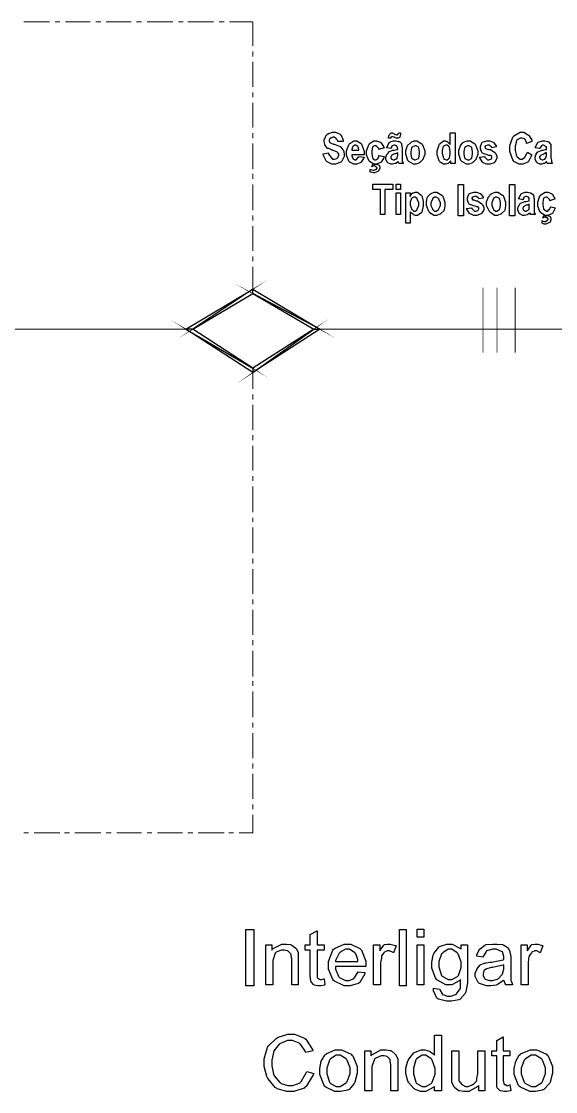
# Model space of a CAD drawing. Header units: metres. Extents: x -593 to 248, y 430 to 1024.
# Drawn here: x -54.1 to -28, y 899.5 to 951.7 of the extents above; entities that cross this region are included whole.
import ezdxf

# ---------------------------------------------------------------- set-up
doc = ezdxf.new("R2010")
doc.units = ezdxf.units.M
doc.header["$MEASUREMENT"] = 0
for name, color, linetype in [('C00-00-00-BLACK', 7, 'Continuous'), ('C00-7E-FF', 150, 'Continuous'), ('CFF-7E-00', 30, 'Continuous')]:
    doc.layers.add(name, color=color, linetype=linetype)

msp = doc.modelspace()

# ---------------------------------------------------------------- linework, layer by layer
at = {"layer": 'C00-00-00-BLACK', "const_width": 0.0423}
for points in [[(-31.528, 935.551), (-31.528, 938.729)], [(-31.528, 935.551), (-31.528, 938.729)], [(-30.847, 935.551), (-30.847, 938.729)], [(-30.847, 935.551), (-30.847, 938.729)], [(-29.958, 935.551), (-29.958, 938.729)], [(-29.958, 935.551), (-29.958, 938.729)]]:
    msp.add_lwpolyline(points, dxfattribs=at)
at = {"layer": 'C00-7E-FF', "const_width": 0.0423}
for points in [[(-53.963, 951.701), (-52.692, 951.701)], [(-52.434, 951.701), (-52.181, 951.701)], [(-51.927, 951.701), (-50.696, 951.701)], [(-50.443, 951.701), (-50.188, 951.701)], [(-49.934, 951.701), (-48.704, 951.701)], [(-48.45, 951.701), (-48.197, 951.701)], [(-47.939, 951.701), (-46.667, 951.701)], [(-46.412, 951.701), (-46.158, 951.701)], [(-45.948, 951.701), (-44.674, 951.701)], [(-44.421, 951.701), (-44.166, 951.701)], [(-43.912, 951.701), (-42.767, 951.701)], [(-42.767, 950.514), (-42.767, 951.701)], [(-42.767, 950.005), (-42.767, 950.26)], [(-42.767, 948.521), (-42.767, 949.752)], [(-42.767, 948.014), (-42.767, 948.267)], [(-42.767, 946.53), (-42.767, 947.759)], [(-42.767, 946.021), (-42.767, 946.275)], [(-42.767, 944.494), (-42.767, 945.768)], [(-42.767, 944.028), (-42.767, 944.282)], [(-42.767, 942.502), (-42.767, 943.775)], [(-42.767, 941.995), (-42.767, 942.248)], [(-42.767, 940.511), (-42.767, 941.74)], [(-42.767, 940.002), (-42.767, 940.256)], [(-42.767, 938.56), (-42.767, 939.749)], [(-100.826, 936.695), (-45.862, 936.695)], [(-39.629, 936.695), (0.281, 936.695)], [(-42.767, 933.77), (-42.767, 934.702)], [(-42.767, 933.263), (-42.767, 933.517)], [(-42.767, 931.779), (-42.767, 933.006)], [(-42.767, 931.271), (-42.767, 931.524)], [(-42.767, 929.786), (-42.767, 931.015)], [(-42.767, 929.278), (-42.767, 929.532)], [(-42.767, 927.751), (-42.767, 929.022)], [(-42.767, 927.285), (-42.767, 927.498)], [(-42.767, 925.76), (-42.767, 927.029)], [(-42.767, 925.252), (-42.767, 925.505)], [(-42.767, 923.767), (-42.767, 924.995)], [(-42.767, 923.259), (-42.767, 923.512)], [(-42.767, 921.775), (-42.767, 923.003)], [(-42.767, 921.266), (-42.767, 921.521)], [(-42.767, 919.741), (-42.767, 921.01)], [(-42.767, 919.275), (-42.767, 919.528)], [(-42.767, 917.748), (-42.767, 919.017)], [(-42.767, 917.24), (-42.767, 917.493)], [(-42.767, 915.755), (-42.767, 916.983)], [(-42.767, 915.247), (-42.767, 915.502)], [(-42.767, 913.763), (-42.767, 914.991)], [(-42.767, 913.256), (-42.767, 913.509)], [(-43.444, 912.109), (-42.767, 912.109), (-42.767, 913.001)], [(-53.963, 912.109), (-53.707, 912.109)], [(-53.454, 912.109), (-52.181, 912.109)], [(-51.968, 912.109), (-51.715, 912.109)], [(-51.461, 912.109), (-50.188, 912.109)], [(-49.934, 912.109), (-49.681, 912.109)], [(-49.423, 912.109), (-48.197, 912.109)], [(-47.939, 912.109), (-47.685, 912.109)], [(-47.432, 912.109), (-46.201, 912.109)], [(-45.948, 912.109), (-45.693, 912.109)], [(-45.439, 912.109), (-44.166, 912.109)], [(-43.955, 912.109), (-43.699, 912.109)]]:
    msp.add_lwpolyline(points, dxfattribs=at)
for points in [[(-42.767, 938.645), (-45.693, 936.695), (-46.034, 936.695), (-42.767, 938.645)], [(-39.797, 936.695), (-39.501, 936.695), (-42.767, 938.432), (-39.797, 936.695)], [(-42.767, 938.432), (-42.767, 938.645), (-45.693, 936.695), (-42.767, 938.432)], [(-39.501, 936.695), (-42.767, 938.432), (-42.767, 938.645), (-39.501, 936.695)], [(-46.034, 936.695), (-42.767, 934.787), (-42.767, 934.575), (-46.034, 936.695)], [(-42.767, 934.787), (-42.767, 934.575), (-39.797, 936.695), (-42.767, 934.787)], [(-45.693, 936.695), (-46.034, 936.695), (-42.767, 934.787), (-45.693, 936.695)], [(-42.767, 934.575), (-39.797, 936.695), (-39.501, 936.695), (-42.767, 934.575)]]:
    msp.add_lwpolyline(points, close=True, dxfattribs=at)
at = {"layer": 'C00-7E-FF'}
for points in [[(-42.767, 938.645), (-45.693, 936.695), (-46.034, 936.695), (-42.767, 938.645)], [(-42.767, 938.432), (-42.767, 938.645), (-45.693, 936.695), (-42.767, 938.432)], [(-39.501, 936.695), (-42.767, 938.432), (-42.767, 938.645), (-39.501, 936.695)], [(-39.797, 936.695), (-39.501, 936.695), (-42.767, 938.432), (-39.797, 936.695)], [(-45.693, 936.695), (-46.034, 936.695), (-42.767, 934.787), (-45.693, 936.695)], [(-46.034, 936.695), (-42.767, 934.787), (-42.767, 934.575), (-46.034, 936.695)], [(-42.767, 934.787), (-42.767, 934.575), (-39.797, 936.695), (-42.767, 934.787)], [(-42.767, 934.575), (-39.797, 936.695), (-39.501, 936.695), (-42.767, 934.575)]]:
    msp.add_lwpolyline(points, close=True, dxfattribs=at)
at = {"layer": 'CFF-7E-00'}
for points in [[(-39.33, 945.257), (-39.075, 945.299), (-39.066, 945.247), (-38.884, 945.003), (-38.822, 945.003), (-38.78, 945.003), (-38.663, 945.035), (-38.652, 945.044), (-38.631, 945.055), (-38.568, 945.175), (-38.568, 945.214), (-38.568, 945.236), (-38.6, 945.29), (-38.61, 945.299), (-38.61, 945.299), (-38.643, 945.34), (-38.652, 945.34), (-38.663, 945.351), (-38.844, 945.418), (-38.865, 945.429), (-38.896, 945.44), (-39.063, 945.513), (-39.118, 945.513), (-39.129, 945.524), (-39.235, 945.673), (-39.245, 945.682), (-39.245, 945.736), (-39.288, 945.856), (-39.288, 945.894), (-39.288, 945.948), (-39.213, 946.085), (-39.202, 946.105), (-39.202, 946.138), (-39.107, 946.233), (-39.075, 946.233), (-39.055, 946.245), (-38.881, 946.318), (-38.822, 946.318), (-38.738, 946.318), (-38.505, 946.213), (-38.483, 946.191), (-38.462, 946.17), (-38.356, 945.932), (-38.356, 945.852), (-38.61, 945.852), (-38.61, 945.883), (-38.674, 945.979), (-38.695, 945.979), (-38.695, 946.001), (-38.79, 946.064), (-38.822, 946.064), (-38.865, 946.064), (-38.959, 946.021), (-38.991, 946.021), (-39.002, 946.011), (-39.034, 945.925), (-39.034, 945.894), (-39.034, 945.874), (-39.002, 945.809), (-38.991, 945.809), (-38.982, 945.799), (-38.83, 945.725), (-38.779, 945.725), (-38.747, 945.715), (-38.505, 945.609), (-38.483, 945.598), (-38.473, 945.588), (-38.367, 945.451), (-38.356, 945.429), (-38.346, 945.418), (-38.313, 945.265), (-38.313, 945.214), (-38.313, 945.129), (-38.421, 944.898), (-38.441, 944.876), (-38.463, 944.855), (-38.732, 944.748), (-38.822, 944.748), (-38.91, 944.748), (-39.172, 944.876), (-39.321, 945.173), (-39.33, 945.257)], [(-36.023, 946.021), (-36.15, 946.021), (-36.15, 946.021), (-36.15, 946.064), (-36.107, 946.191), (-36.107, 946.191), (-36.097, 946.202), (-36.011, 946.275), (-35.98, 946.275), (-35.98, 946.275), (-35.938, 946.275), (-35.938, 946.275), (-35.928, 946.265), (-35.873, 946.233), (-35.853, 946.233), (-35.844, 946.224), (-35.757, 946.191), (-35.727, 946.191), (-35.706, 946.191), (-35.652, 946.254), (-35.641, 946.275), (-35.557, 946.275), (-35.557, 946.222), (-35.589, 946.075), (-35.599, 946.064), (-35.61, 946.054), (-35.666, 946.021), (-35.684, 946.021), (-35.706, 946.021), (-35.753, 946.021), (-35.768, 946.021), (-35.768, 946.021), (-35.844, 946.054), (-35.853, 946.064), (-35.885, 946.064), (-35.957, 946.105), (-35.98, 946.105), (-35.98, 946.105), (-36.013, 946.075), (-36.023, 946.064), (-36.023, 946.064), (-36.023, 946.021), (-36.023, 946.021)], [(-32.885, 944.791), (-33.096, 944.791), (-33.096, 944.917), (-33.107, 944.908), (-33.213, 944.802), (-33.223, 944.791), (-33.245, 944.781), (-33.356, 944.748), (-33.392, 944.748), (-33.456, 944.748), (-33.625, 944.855), (-33.646, 944.876), (-33.668, 944.908), (-33.774, 945.201), (-33.774, 945.299), (-33.774, 945.407), (-33.668, 945.704), (-33.646, 945.725), (-33.625, 945.757), (-33.452, 945.894), (-33.392, 945.894), (-33.361, 945.894), (-33.29, 945.852), (-33.265, 945.852), (-33.256, 945.842), (-33.15, 945.736), (-33.139, 945.725), (-33.139, 946.275), (-32.885, 946.275), (-32.885, 944.791)], [(-29.363, 945.34), (-29.151, 945.214), (-29.162, 945.173), (-29.299, 944.887), (-29.32, 944.876), (-29.342, 944.855), (-29.582, 944.748), (-29.662, 944.748), (-29.757, 944.748), (-30.022, 944.886), (-30.042, 944.917), (-30.075, 944.96), (-30.212, 945.375), (-30.212, 945.513), (-30.212, 945.661), (-30.075, 946.074), (-30.042, 946.105), (-30.022, 946.138), (-29.72, 946.318), (-29.619, 946.318), (-29.535, 946.318), (-29.301, 946.17), (-29.279, 946.148), (-29.269, 946.138), (-29.151, 945.923), (-29.151, 945.852), (-29.406, 945.768), (-29.406, 945.821), (-29.481, 945.969), (-29.492, 945.979), (-29.503, 945.99), (-29.623, 946.021), (-29.662, 946.021), (-29.716, 946.021), (-29.865, 945.947), (-29.874, 945.936), (-29.885, 945.915), (-29.958, 945.614), (-29.958, 945.513), (-29.958, 945.418), (-29.885, 945.152), (-29.874, 945.129), (-29.865, 945.109), (-29.713, 945.003), (-29.662, 945.003), (-29.62, 945.003), (-29.503, 945.077), (-29.492, 945.087), (-29.481, 945.098), (-29.374, 945.309), (-29.363, 945.34)], [(-37.591, 945.129), (-37.337, 945.087), (-37.349, 945.055), (-37.486, 944.844), (-37.507, 944.834), (-37.529, 944.824), (-37.703, 944.748), (-37.761, 944.748), (-37.835, 944.748), (-38.036, 944.855), (-38.057, 944.876), (-38.079, 944.898), (-38.187, 945.2), (-38.187, 945.299), (-38.187, 945.407), (-38.079, 945.704), (-38.057, 945.725), (-38.036, 945.757), (-37.83, 945.894), (-37.761, 945.894), (-37.688, 945.894), (-37.486, 945.757), (-37.464, 945.725), (-37.444, 945.704), (-37.337, 945.369), (-37.337, 945.257), (-37.337, 945.214), (-37.93, 945.214), (-37.93, 945.173), (-37.898, 945.055), (-37.887, 945.044), (-37.878, 945.035), (-37.791, 944.96), (-37.761, 944.96), (-37.719, 944.96), (-37.602, 945.098), (-37.591, 945.129)], [(-37.591, 945.429), (-37.591, 945.471), (-37.624, 945.588), (-37.634, 945.598), (-37.645, 945.609), (-37.732, 945.682), (-37.761, 945.682), (-37.792, 945.682), (-37.878, 945.609), (-37.887, 945.598), (-37.898, 945.588), (-37.93, 945.469), (-37.93, 945.429), (-37.591, 945.429)], [(-36.361, 945.556), (-36.616, 945.471), (-36.616, 945.514), (-36.745, 945.64), (-36.788, 945.64), (-36.82, 945.64), (-36.905, 945.609), (-36.914, 945.598), (-36.925, 945.588), (-36.956, 945.403), (-36.956, 945.34), (-36.956, 945.267), (-36.925, 945.066), (-36.914, 945.044), (-36.905, 945.035), (-36.818, 944.96), (-36.788, 944.96), (-36.756, 944.96), (-36.669, 945.035), (-36.657, 945.044), (-36.647, 945.044), (-36.616, 945.141), (-36.616, 945.173), (-36.361, 945.129), (-36.372, 945.066), (-36.494, 944.844), (-36.715, 944.748), (-36.788, 944.748), (-36.862, 944.748), (-37.074, 944.886), (-37.084, 944.917), (-37.106, 944.939), (-37.211, 945.21), (-37.211, 945.299), (-37.211, 945.407), (-37.106, 945.704), (-37.084, 945.725), (-37.063, 945.757), (-36.857, 945.894), (-36.788, 945.894), (-36.724, 945.894), (-36.541, 945.82), (-36.53, 945.809), (-36.509, 945.788), (-36.372, 945.578), (-36.361, 945.556)], [(-36.023, 945.513), (-36.234, 945.556), (-36.224, 945.587), (-36.118, 945.799), (-36.107, 945.809), (-36.097, 945.82), (-35.915, 945.894), (-35.853, 945.894), (-35.79, 945.894), (-35.647, 945.852), (-35.599, 945.852), (-35.589, 945.842), (-35.514, 945.755), (-35.514, 945.725), (-35.505, 945.715), (-35.472, 945.533), (-35.472, 945.471), (-35.472, 945.129), (-35.472, 945.077), (-35.472, 944.957), (-35.472, 944.917), (-35.472, 944.886), (-35.43, 944.816), (-35.43, 944.791), (-35.641, 944.791), (-35.684, 944.876), (-35.695, 944.866), (-35.782, 944.791), (-35.811, 944.791), (-35.822, 944.781), (-35.941, 944.748), (-35.98, 944.748), (-36.034, 944.748), (-36.172, 944.824), (-36.192, 944.834), (-36.204, 944.844), (-36.277, 944.995), (-36.277, 945.044), (-36.277, 945.087), (-36.234, 945.182), (-36.234, 945.214), (-36.224, 945.225), (-36.15, 945.312), (-36.15, 945.34), (-36.14, 945.351), (-35.959, 945.418), (-35.938, 945.429), (-35.874, 945.429), (-35.732, 945.471), (-35.684, 945.471), (-35.684, 945.503), (-35.727, 945.598), (-35.727, 945.598), (-35.727, 945.598), (-35.758, 945.64), (-35.768, 945.64), (-35.768, 945.64), (-35.833, 945.682), (-35.853, 945.682), (-35.885, 945.682), (-35.957, 945.64), (-35.98, 945.64), (-35.98, 945.608), (-36.023, 945.538), (-36.023, 945.513)], [(-35.302, 945.34), (-35.302, 945.416), (-35.229, 945.619), (-35.218, 945.64), (-35.208, 945.661), (-35.071, 945.799), (-35.049, 945.809), (-35.039, 945.82), (-34.887, 945.894), (-34.837, 945.894), (-34.752, 945.894), (-34.518, 945.747), (-34.496, 945.725), (-34.475, 945.693), (-34.369, 945.398), (-34.369, 945.299), (-34.369, 945.226), (-34.444, 945.025), (-34.453, 945.003), (-34.464, 944.982), (-34.605, 944.844), (-34.626, 944.834), (-34.637, 944.813), (-34.787, 944.748), (-34.837, 944.748), (-34.922, 944.748), (-35.155, 944.886), (-35.176, 944.917), (-35.197, 944.939), (-35.302, 945.241), (-35.302, 945.34)], [(-35.049, 945.299), (-35.049, 945.236), (-35.017, 945.066), (-35.006, 945.044), (-34.996, 945.035), (-34.876, 944.96), (-34.837, 944.96), (-34.837, 944.96), (-34.679, 945.035), (-34.668, 945.044), (-34.659, 945.066), (-34.626, 945.241), (-34.626, 945.299), (-34.626, 945.364), (-34.659, 945.546), (-34.668, 945.556), (-34.679, 945.578), (-34.798, 945.64), (-34.837, 945.64), (-34.837, 945.64), (-34.996, 945.578), (-35.006, 945.556), (-35.017, 945.546), (-35.049, 945.361), (-35.049, 945.299)], [(-33.519, 945.34), (-33.519, 945.288), (-33.489, 945.141), (-33.478, 945.129), (-33.478, 945.098), (-33.435, 945.028), (-33.435, 945.003), (-33.403, 945.003), (-33.333, 944.96), (-33.308, 944.96), (-33.277, 944.96), (-33.192, 945.035), (-33.181, 945.044), (-33.172, 945.066), (-33.139, 945.241), (-33.139, 945.299), (-33.139, 945.375), (-33.172, 945.578), (-33.181, 945.598), (-33.192, 945.609), (-33.279, 945.682), (-33.308, 945.682), (-33.351, 945.682), (-33.468, 945.609), (-33.478, 945.598), (-33.489, 945.578), (-33.519, 945.4), (-33.519, 945.34)], [(-32.716, 945.34), (-32.716, 945.416), (-32.641, 945.619), (-32.63, 945.64), (-32.62, 945.661), (-32.515, 945.799), (-32.503, 945.809), (-32.483, 945.82), (-32.306, 945.894), (-32.247, 945.894), (-32.163, 945.894), (-31.93, 945.747), (-31.908, 945.725), (-31.887, 945.693), (-31.781, 945.398), (-31.781, 945.299), (-31.781, 945.226), (-31.856, 945.025), (-31.865, 945.003), (-31.876, 944.982), (-32.014, 944.844), (-32.035, 944.834), (-32.046, 944.813), (-32.197, 944.748), (-32.247, 944.748), (-32.333, 944.748), (-32.567, 944.886), (-32.588, 944.917), (-32.609, 944.939), (-32.716, 945.241), (-32.716, 945.34)], [(-32.461, 945.299), (-32.461, 945.236), (-32.43, 945.066), (-32.419, 945.044), (-32.41, 945.035), (-32.288, 944.96), (-32.247, 944.96), (-32.206, 944.96), (-32.089, 945.035), (-32.078, 945.044), (-32.068, 945.066), (-32.035, 945.241), (-32.035, 945.299), (-32.035, 945.364), (-32.068, 945.546), (-32.078, 945.556), (-32.089, 945.578), (-32.208, 945.64), (-32.247, 945.64), (-32.291, 945.64), (-32.41, 945.578), (-32.419, 945.556), (-32.43, 945.546), (-32.461, 945.361), (-32.461, 945.299)], [(-31.696, 945.087), (-31.442, 945.129), (-31.442, 945.088), (-31.316, 944.96), (-31.273, 944.96), (-31.241, 944.96), (-31.146, 944.993), (-31.146, 945.003), (-31.136, 945.003), (-31.103, 945.066), (-31.103, 945.087), (-31.103, 945.087), (-31.103, 945.129), (-31.103, 945.129), (-31.103, 945.129), (-31.168, 945.173), (-31.189, 945.173), (-31.242, 945.183), (-31.548, 945.29), (-31.569, 945.299), (-31.58, 945.321), (-31.655, 945.497), (-31.655, 945.556), (-31.655, 945.619), (-31.58, 945.788), (-31.569, 945.809), (-31.548, 945.82), (-31.342, 945.894), (-31.273, 945.894), (-31.209, 945.894), (-31.03, 945.82), (-31.019, 945.809), (-30.999, 945.799), (-30.89, 945.649), (-30.89, 945.598), (-31.103, 945.556), (-31.114, 945.578), (-31.234, 945.682), (-31.273, 945.682), (-31.305, 945.682), (-31.39, 945.651), (-31.399, 945.64), (-31.411, 945.64), (-31.442, 945.598), (-31.442, 945.598), (-31.442, 945.578), (-31.411, 945.524), (-31.399, 945.513), (-31.399, 945.513), (-31.242, 945.471), (-31.189, 945.471), (-31.157, 945.462), (-30.945, 945.321), (-30.934, 945.299), (-30.923, 945.29), (-30.847, 945.138), (-30.847, 945.087), (-30.847, 945.024), (-30.956, 944.855), (-30.976, 944.834), (-30.987, 944.824), (-31.203, 944.748), (-31.273, 944.748), (-31.338, 944.748), (-31.518, 944.824), (-31.528, 944.834), (-31.55, 944.844), (-31.686, 945.055), (-31.696, 945.087)], [(-28.77, 945.513), (-28.983, 945.556), (-28.973, 945.587), (-28.865, 945.799), (-28.855, 945.809), (-28.834, 945.82), (-28.627, 945.894), (-28.558, 945.894), (-28.506, 945.894), (-28.387, 945.852), (-28.347, 945.852), (-28.338, 945.842), (-28.232, 945.736), (-28.221, 945.725), (-28.221, 945.661), (-28.221, 945.52), (-28.221, 945.471), (-28.221, 945.129), (-28.221, 945.077), (-28.189, 944.928), (-28.178, 944.917), (-28.178, 944.886), (-28.146, 944.802), (-28.135, 944.791), (-28.389, 944.791), (-28.431, 944.876), (-28.442, 944.866), (-28.529, 944.791), (-28.558, 944.791), (-28.569, 944.781), (-28.656, 944.748), (-28.685, 944.748), (-28.738, 944.748), (-28.887, 944.824), (-28.897, 944.834), (-28.919, 944.844), (-28.983, 944.995), (-28.983, 945.044), (-28.983, 945.087), (-28.951, 945.204), (-28.94, 945.214), (-28.94, 945.246), (-28.865, 945.331), (-28.855, 945.34), (-28.845, 945.351), (-28.675, 945.418), (-28.644, 945.429), (-28.591, 945.429), (-28.471, 945.471), (-28.431, 945.471), (-28.431, 945.503), (-28.431, 945.598), (-28.431, 945.598), (-28.453, 945.598), (-28.502, 945.64), (-28.517, 945.64), (-28.517, 945.64), (-28.58, 945.682), (-28.601, 945.682), (-28.623, 945.682), (-28.685, 945.64), (-28.685, 945.64), (-28.696, 945.63), (-28.761, 945.535), (-28.77, 945.513)], [(-35.684, 945.299), (-35.684, 945.299), (-35.812, 945.257), (-35.853, 945.257), (-35.876, 945.247), (-35.98, 945.192), (-35.98, 945.173), (-35.991, 945.173), (-36.023, 945.109), (-36.023, 945.087), (-36.023, 945.066), (-35.991, 945.003), (-35.98, 945.003), (-35.98, 944.993), (-35.917, 944.96), (-35.895, 944.96), (-35.874, 944.96), (-35.811, 944.993), (-35.811, 945.003), (-35.79, 945.003), (-35.727, 945.044), (-35.727, 945.044), (-35.727, 945.044), (-35.684, 945.214), (-35.684, 945.214), (-35.684, 945.299)], [(-28.431, 945.299), (-28.463, 945.299), (-28.535, 945.257), (-28.558, 945.257), (-28.58, 945.247), (-28.718, 945.183), (-28.728, 945.173), (-28.728, 945.173), (-28.77, 945.109), (-28.77, 945.087), (-28.77, 945.066), (-28.728, 945.003), (-28.728, 945.003), (-28.718, 944.993), (-28.644, 944.96), (-28.644, 944.96), (-28.612, 944.96), (-28.528, 944.993), (-28.517, 945.003), (-28.507, 945.003), (-28.474, 945.044), (-28.474, 945.044), (-28.464, 945.055), (-28.431, 945.175), (-28.431, 945.214), (-28.431, 945.299)], [(-37.041, 944.368), (-37.041, 944.494), (-37.021, 944.485), (-36.909, 944.452), (-36.872, 944.452), (-36.84, 944.452), (-36.77, 944.494), (-36.745, 944.494), (-36.745, 944.494), (-36.702, 944.559), (-36.702, 944.58), (-36.702, 944.58), (-36.745, 944.621), (-36.745, 944.621), (-36.767, 944.621), (-36.814, 944.664), (-36.829, 944.664), (-36.861, 944.664), (-36.946, 944.632), (-36.956, 944.621), (-36.914, 944.748), (-36.883, 944.748), (-36.812, 944.748), (-36.788, 944.748), (-36.745, 944.748), (-36.627, 944.718), (-36.616, 944.707), (-36.606, 944.697), (-36.573, 944.61), (-36.573, 944.58), (-36.573, 944.539), (-36.636, 944.421), (-36.657, 944.41), (-36.669, 944.401), (-36.822, 944.325), (-36.872, 944.325), (-36.872, 944.325), (-37, 944.368), (-37.041, 944.368)], [(-36.53, 942.291), (-36.53, 943.522), (-36.914, 943.522), (-36.914, 943.775), (-35.938, 943.775), (-35.938, 943.522), (-36.319, 943.522), (-36.319, 942.291), (-36.53, 942.291)], [(-35.768, 943.522), (-35.768, 943.775), (-35.557, 943.775), (-35.557, 943.522), (-35.768, 943.522)], [(-32.734, 943.753), (-32.48, 943.753), (-32.48, 942.23), (-32.734, 942.23), (-32.734, 943.753)], [(-30.237, 943.753), (-29.982, 943.753), (-29.982, 942.23), (-30.237, 942.23), (-30.237, 943.753)], [(-35.768, 942.291), (-35.768, 943.349), (-35.557, 943.349), (-35.557, 942.291), (-35.768, 942.291)], [(-35.302, 943.349), (-35.088, 943.349), (-35.088, 943.18), (-35.079, 943.202), (-34.973, 943.34), (-34.962, 943.349), (-34.921, 943.349), (-34.825, 943.393), (-34.792, 943.393), (-34.729, 943.393), (-34.561, 943.254), (-34.539, 943.222), (-34.518, 943.202), (-34.453, 942.932), (-34.453, 942.841), (-34.453, 942.725), (-34.518, 942.407), (-34.539, 942.375), (-34.561, 942.354), (-34.735, 942.248), (-34.792, 942.248), (-34.824, 942.248), (-34.919, 942.281), (-34.919, 942.291), (-34.919, 942.291), (-35.068, 942.397), (-35.088, 942.418), (-35.088, 941.868), (-35.302, 941.868), (-35.302, 943.349)], [(-35.088, 942.841), (-35.088, 942.768), (-35.014, 942.567), (-35.003, 942.544), (-34.994, 942.535), (-34.907, 942.46), (-34.876, 942.46), (-34.845, 942.46), (-34.75, 942.524), (-34.75, 942.544), (-34.74, 942.556), (-34.665, 942.737), (-34.665, 942.798), (-34.665, 942.863), (-34.74, 943.043), (-34.75, 943.053), (-34.75, 943.075), (-34.845, 943.137), (-34.876, 943.137), (-34.908, 943.137), (-34.994, 943.105), (-35.003, 943.094), (-35.014, 943.074), (-35.088, 942.9), (-35.088, 942.841)], [(-34.284, 942.841), (-34.284, 942.915), (-34.252, 943.116), (-34.241, 943.137), (-34.232, 943.159), (-34.095, 943.297), (-34.073, 943.307), (-34.052, 943.318), (-33.909, 943.393), (-33.861, 943.393), (-33.775, 943.393), (-33.541, 943.245), (-33.519, 943.222), (-33.498, 943.191), (-33.392, 942.897), (-33.392, 942.798), (-33.392, 942.725), (-33.425, 942.524), (-33.435, 942.502), (-33.446, 942.481), (-33.595, 942.343), (-33.604, 942.332), (-33.627, 942.312), (-33.803, 942.248), (-33.861, 942.248), (-33.935, 942.248), (-34.136, 942.386), (-34.157, 942.418), (-34.179, 942.44), (-34.284, 942.742), (-34.284, 942.841)], [(-34.073, 942.798), (-34.073, 942.734), (-33.999, 942.567), (-33.987, 942.544), (-33.978, 942.535), (-33.891, 942.46), (-33.861, 942.46), (-33.818, 942.46), (-33.7, 942.535), (-33.689, 942.544), (-33.679, 942.567), (-33.604, 942.74), (-33.604, 942.798), (-33.604, 942.863), (-33.679, 943.043), (-33.689, 943.053), (-33.7, 943.075), (-33.821, 943.137), (-33.861, 943.137), (-33.893, 943.137), (-33.978, 943.075), (-33.987, 943.053), (-33.999, 943.043), (-34.073, 942.86), (-34.073, 942.798)], [(-32.331, 942.587), (-32.078, 942.629), (-32.078, 942.587), (-31.951, 942.46), (-31.908, 942.46), (-31.876, 942.46), (-31.781, 942.492), (-31.781, 942.502), (-31.772, 942.502), (-31.738, 942.567), (-31.738, 942.587), (-31.738, 942.587), (-31.738, 942.629), (-31.738, 942.629), (-31.738, 942.629), (-31.803, 942.671), (-31.824, 942.671), (-31.867, 942.682), (-32.184, 942.788), (-32.204, 942.798), (-32.215, 942.82), (-32.29, 942.995), (-32.29, 943.053), (-32.29, 943.116), (-32.215, 943.286), (-32.204, 943.307), (-32.184, 943.318), (-31.977, 943.393), (-31.908, 943.393), (-31.845, 943.393), (-31.665, 943.318), (-31.655, 943.307), (-31.634, 943.297), (-31.528, 943.145), (-31.528, 943.094), (-31.738, 943.053), (-31.738, 943.085), (-31.867, 943.18), (-31.908, 943.18), (-31.94, 943.18), (-32.025, 943.148), (-32.035, 943.137), (-32.046, 943.137), (-32.078, 943.094), (-32.078, 943.094), (-32.078, 943.074), (-32.046, 943.021), (-32.035, 943.01), (-31.983, 943.01), (-31.864, 942.968), (-31.824, 942.968), (-31.792, 942.958), (-31.58, 942.82), (-31.569, 942.798), (-31.56, 942.788), (-31.485, 942.638), (-31.485, 942.587), (-31.485, 942.524), (-31.591, 942.354), (-31.612, 942.332), (-31.623, 942.322), (-31.838, 942.248), (-31.908, 942.248), (-31.972, 942.248), (-32.152, 942.322), (-32.162, 942.332), (-32.184, 942.343), (-32.322, 942.556), (-32.331, 942.587)], [(-31.358, 942.841), (-31.358, 942.915), (-31.284, 943.116), (-31.273, 943.137), (-31.263, 943.159), (-31.125, 943.297), (-31.103, 943.307), (-31.094, 943.318), (-30.941, 943.393), (-30.89, 943.393), (-30.806, 943.393), (-30.573, 943.245), (-30.551, 943.222), (-30.53, 943.191), (-30.424, 942.897), (-30.424, 942.798), (-30.424, 942.725), (-30.457, 942.524), (-30.467, 942.502), (-30.478, 942.481), (-30.627, 942.343), (-30.636, 942.332), (-30.658, 942.312), (-30.832, 942.248), (-30.89, 942.248), (-30.966, 942.248), (-31.168, 942.386), (-31.189, 942.418), (-31.211, 942.44), (-31.358, 942.742), (-31.358, 942.841)], [(-31.103, 942.798), (-31.103, 942.734), (-31.03, 942.567), (-31.019, 942.544), (-31.01, 942.535), (-30.92, 942.46), (-30.89, 942.46), (-30.848, 942.46), (-30.731, 942.535), (-30.72, 942.544), (-30.71, 942.567), (-30.678, 942.74), (-30.678, 942.798), (-30.678, 942.863), (-30.71, 943.043), (-30.72, 943.053), (-30.731, 943.075), (-30.851, 943.137), (-30.89, 943.137), (-30.923, 943.137), (-31.01, 943.075), (-31.019, 943.053), (-31.03, 943.043), (-31.103, 942.86), (-31.103, 942.798)], [(-29.578, 943.01), (-29.789, 943.053), (-29.779, 943.085), (-29.673, 943.297), (-29.662, 943.307), (-29.652, 943.318), (-29.468, 943.393), (-29.406, 943.393), (-29.353, 943.393), (-29.233, 943.349), (-29.194, 943.349), (-29.173, 943.34), (-29.067, 943.253), (-29.067, 943.222), (-29.057, 943.213), (-29.024, 943.029), (-29.024, 942.968), (-29.024, 942.629), (-29.024, 942.576), (-29.024, 942.458), (-29.024, 942.418), (-29.024, 942.386), (-28.983, 942.316), (-28.983, 942.291), (-29.194, 942.291), (-29.236, 942.375), (-29.247, 942.365), (-29.334, 942.291), (-29.363, 942.291), (-29.374, 942.281), (-29.495, 942.248), (-29.535, 942.248), (-29.589, 942.248), (-29.725, 942.322), (-29.746, 942.332), (-29.757, 942.343), (-29.831, 942.527), (-29.831, 942.587), (-29.831, 942.619), (-29.789, 942.69), (-29.789, 942.714), (-29.779, 942.725), (-29.716, 942.831), (-29.705, 942.841), (-29.695, 942.852), (-29.515, 942.917), (-29.492, 942.926), (-29.44, 942.926), (-29.279, 942.968), (-29.279, 942.968), (-29.279, 942.999), (-29.279, 943.094), (-29.279, 943.094), (-29.279, 943.094), (-29.311, 943.137), (-29.32, 943.137), (-29.32, 943.137), (-29.385, 943.18), (-29.406, 943.18), (-29.439, 943.18), (-29.512, 943.137), (-29.535, 943.137), (-29.535, 943.105), (-29.578, 943.035), (-29.578, 943.01)], [(-28.005, 943.053), (-28.262, 942.968), (-28.262, 943.01), (-28.39, 943.137), (-28.431, 943.137), (-28.463, 943.137), (-28.548, 943.105), (-28.558, 943.094), (-28.569, 943.085), (-28.601, 942.903), (-28.601, 942.841), (-28.601, 942.768), (-28.569, 942.567), (-28.558, 942.544), (-28.548, 942.535), (-28.429, 942.46), (-28.389, 942.46), (-28.368, 942.46), (-28.315, 942.535), (-28.305, 942.544), (-28.284, 942.544), (-28.232, 942.661), (-28.221, 942.671), (-28.005, 942.629), (-28.018, 942.565), (-28.141, 942.343), (-28.36, 942.248), (-28.431, 942.248), (-28.506, 942.248), (-28.718, 942.386), (-28.728, 942.418), (-28.75, 942.44), (-28.855, 942.708), (-28.855, 942.798), (-28.855, 942.904), (-28.75, 943.202), (-28.728, 943.222), (-28.707, 943.254), (-28.5, 943.393), (-28.431, 943.393), (-28.368, 943.393), (-28.189, 943.318), (-28.178, 943.307), (-28.157, 943.297), (-28.018, 943.075), (-28.005, 943.053)], [(-29.279, 942.798), (-29.279, 942.798), (-29.374, 942.757), (-29.406, 942.757), (-29.428, 942.747), (-29.535, 942.69), (-29.535, 942.671), (-29.546, 942.671), (-29.578, 942.609), (-29.578, 942.587), (-29.578, 942.567), (-29.546, 942.502), (-29.535, 942.502), (-29.535, 942.492), (-29.469, 942.46), (-29.447, 942.46), (-29.426, 942.46), (-29.363, 942.492), (-29.363, 942.502), (-29.342, 942.502), (-29.279, 942.544), (-29.279, 942.544), (-29.279, 942.544), (-29.279, 942.673), (-29.279, 942.714), (-29.279, 942.798)], [(-28.644, 941.868), (-28.644, 941.995), (-28.634, 941.985), (-28.547, 941.952), (-28.517, 941.952), (-28.485, 941.952), (-28.414, 941.995), (-28.389, 941.995), (-28.389, 941.995), (-28.347, 942.058), (-28.347, 942.079), (-28.347, 942.079), (-28.389, 942.121), (-28.389, 942.121), (-28.389, 942.121), (-28.453, 942.164), (-28.474, 942.164), (-28.506, 942.164), (-28.591, 942.132), (-28.601, 942.121), (-28.558, 942.248), (-28.526, 942.248), (-28.456, 942.248), (-28.431, 942.248), (-28.39, 942.248), (-28.273, 942.217), (-28.262, 942.205), (-28.252, 942.196), (-28.221, 942.109), (-28.221, 942.079), (-28.221, 942.037), (-28.252, 941.92), (-28.262, 941.909), (-28.284, 941.899), (-28.459, 941.825), (-28.517, 941.825), (-28.548, 941.825), (-28.644, 941.868), (-28.644, 941.868)], [(-43.105, 907.389), (-42.724, 907.389), (-42.724, 904.637), (-43.105, 904.637), (-43.105, 907.389)], [(-39.288, 904.99), (-39.245, 904.691), (-39.267, 904.681), (-39.442, 904.648), (-39.5, 904.648), (-39.574, 904.648), (-39.775, 904.681), (-39.796, 904.691), (-39.807, 904.702), (-39.913, 904.841), (-39.923, 904.862), (-39.934, 904.873), (-39.964, 905.151), (-39.964, 905.244), (-39.964, 906.386), (-40.219, 906.386), (-40.219, 906.641), (-39.964, 906.641), (-39.964, 907.151), (-39.627, 907.321), (-39.627, 906.641), (-39.288, 906.641), (-39.288, 906.386), (-39.627, 906.386), (-39.627, 905.244), (-39.627, 905.192), (-39.627, 905.072), (-39.627, 905.031), (-39.606, 905.031), (-39.557, 904.99), (-39.541, 904.99), (-39.541, 904.99), (-39.479, 904.947), (-39.457, 904.947), (-39.416, 904.947), (-39.309, 904.981), (-39.288, 904.99)], [(-35.612, 907.389), (-35.273, 907.389), (-35.273, 904.637), (-35.612, 904.637), (-35.612, 907.389)], [(-34.75, 907.024), (-34.75, 907.406), (-34.411, 907.406), (-34.411, 907.024), (-34.75, 907.024)], [(-42.129, 904.691), (-42.129, 906.641), (-41.833, 906.641), (-41.833, 906.386), (-41.801, 906.44), (-41.349, 906.682), (-41.198, 906.682), (-41.123, 906.682), (-40.921, 906.652), (-40.898, 906.641), (-40.867, 906.632), (-40.667, 906.483), (-40.645, 906.471), (-40.635, 906.451), (-40.559, 906.276), (-40.559, 906.217), (-40.559, 906.217), (-40.559, 905.964), (-40.559, 905.879), (-40.559, 904.691), (-40.856, 904.691), (-40.856, 905.879), (-40.856, 905.954), (-40.898, 906.12), (-40.898, 906.175), (-40.909, 906.197), (-41.05, 906.335), (-41.071, 906.345), (-41.082, 906.356), (-41.233, 906.386), (-41.283, 906.386), (-41.378, 906.386), (-41.631, 906.281), (-41.663, 906.259), (-41.685, 906.239), (-41.79, 905.875), (-41.79, 905.752), (-41.79, 904.691), (-42.129, 904.691)], [(-37.634, 905.328), (-37.295, 905.286), (-37.306, 905.234), (-37.55, 904.808), (-37.591, 904.775), (-37.623, 904.754), (-38.014, 904.648), (-38.144, 904.648), (-38.313, 904.648), (-38.78, 904.862), (-38.822, 904.905), (-38.865, 904.947), (-39.075, 905.456), (-39.075, 905.624), (-39.075, 905.825), (-38.865, 906.377), (-38.822, 906.429), (-38.78, 906.471), (-38.304, 906.682), (-38.144, 906.682), (-37.985, 906.682), (-37.55, 906.471), (-37.507, 906.429), (-37.466, 906.387), (-37.252, 905.847), (-37.252, 905.667), (-37.252, 905.646), (-37.252, 905.599), (-37.252, 905.583), (-38.738, 905.583), (-38.738, 905.456), (-38.59, 905.106), (-38.568, 905.074), (-38.537, 905.043), (-38.243, 904.905), (-38.144, 904.905), (-38.069, 904.905), (-37.868, 904.981), (-37.846, 904.99), (-37.814, 905.012), (-37.645, 905.286), (-37.634, 905.328)], [(-36.872, 904.691), (-36.872, 906.641), (-36.573, 906.641), (-36.573, 906.345), (-36.552, 906.377), (-36.372, 906.632), (-36.361, 906.641), (-36.34, 906.652), (-36.198, 906.682), (-36.15, 906.682), (-36.055, 906.682), (-35.8, 906.609), (-35.768, 906.598), (-35.895, 906.259), (-35.917, 906.27), (-36.092, 906.345), (-36.15, 906.345), (-36.204, 906.345), (-36.34, 906.281), (-36.361, 906.259), (-36.372, 906.25), (-36.479, 906.112), (-36.489, 906.09), (-36.489, 905.995), (-36.53, 905.781), (-36.53, 905.709), (-36.53, 904.691), (-36.872, 904.691)], [(-34.75, 904.691), (-34.75, 906.641), (-34.411, 906.641), (-34.411, 904.691), (-34.75, 904.691)], [(-33.945, 904.522), (-33.646, 904.479), (-33.636, 904.447), (-33.53, 904.247), (-33.519, 904.225), (-33.498, 904.216), (-33.261, 904.14), (-33.181, 904.14), (-33.097, 904.14), (-32.865, 904.216), (-32.842, 904.225), (-32.822, 904.247), (-32.641, 904.49), (-32.63, 904.522), (-32.63, 904.629), (-32.63, 904.869), (-32.63, 904.947), (-32.662, 904.905), (-33.052, 904.691), (-33.181, 904.691), (-33.341, 904.691), (-33.775, 904.936), (-33.818, 904.99), (-33.85, 905.033), (-34.03, 905.508), (-34.03, 905.667), (-34.03, 905.795), (-33.956, 906.144), (-33.945, 906.175), (-33.924, 906.218), (-33.679, 906.535), (-33.646, 906.556), (-33.604, 906.578), (-33.288, 906.682), (-33.181, 906.682), (-33.034, 906.682), (-32.63, 906.471), (-32.588, 906.429), (-32.588, 906.641), (-32.29, 906.641), (-32.29, 904.947), (-32.29, 904.789), (-32.366, 904.341), (-32.377, 904.31), (-32.399, 904.268), (-32.641, 903.992), (-32.673, 903.971), (-32.705, 903.961), (-33.063, 903.886), (-33.181, 903.886), (-33.319, 903.886), (-33.7, 903.992), (-33.731, 904.013), (-33.775, 904.045), (-33.945, 904.403), (-33.945, 904.522)], [(-30.508, 904.905), (-30.541, 904.884), (-30.815, 904.702), (-30.847, 904.691), (-30.88, 904.681), (-31.145, 904.648), (-31.232, 904.648), (-31.358, 904.648), (-31.707, 904.754), (-31.738, 904.775), (-31.761, 904.808), (-31.908, 905.103), (-31.908, 905.201), (-31.908, 905.265), (-31.835, 905.434), (-31.824, 905.455), (-31.814, 905.477), (-31.677, 905.657), (-31.655, 905.667), (-31.634, 905.678), (-31.459, 905.752), (-31.399, 905.752), (-31.39, 905.763), (-31.175, 905.794), (-31.103, 905.794), (-31.04, 905.805), (-30.541, 905.911), (-30.508, 905.92), (-30.508, 905.942), (-30.508, 906.006), (-30.508, 906.006), (-30.508, 906.08), (-30.584, 906.293), (-30.593, 906.302), (-30.625, 906.324), (-30.89, 906.429), (-30.976, 906.429), (-31.073, 906.429), (-31.338, 906.356), (-31.358, 906.345), (-31.369, 906.324), (-31.518, 906.08), (-31.528, 906.048), (-31.824, 906.09), (-31.824, 906.175), (-31.707, 906.408), (-31.696, 906.429), (-31.675, 906.451), (-31.433, 906.62), (-31.399, 906.641), (-31.368, 906.652), (-31.043, 906.682), (-30.934, 906.682), (-30.839, 906.682), (-30.573, 906.652), (-30.551, 906.641), (-30.519, 906.632), (-30.308, 906.494), (-30.297, 906.471), (-30.288, 906.462), (-30.212, 906.31), (-30.212, 906.259), (-30.202, 906.25), (-30.17, 906.035), (-30.17, 905.963), (-30.17, 905.497), (-30.17, 905.35), (-30.17, 905.016), (-30.17, 904.905), (-30.161, 904.884), (-30.096, 904.702), (-30.085, 904.691), (-30.424, 904.691), (-30.435, 904.702), (-30.498, 904.884), (-30.508, 904.905)], [(-29.662, 904.691), (-29.662, 906.641), (-29.366, 906.641), (-29.366, 906.345), (-29.345, 906.377), (-29.176, 906.632), (-29.153, 906.641), (-29.144, 906.652), (-28.994, 906.682), (-28.943, 906.682), (-28.858, 906.682), (-28.635, 906.609), (-28.604, 906.598), (-28.73, 906.259), (-28.753, 906.27), (-28.896, 906.345), (-28.943, 906.345), (-28.996, 906.345), (-29.144, 906.281), (-29.153, 906.259), (-29.164, 906.25), (-29.27, 906.112), (-29.28, 906.09), (-29.291, 906.058), (-29.323, 905.795), (-29.323, 905.707), (-29.323, 904.691), (-29.662, 904.691)], [(-38.738, 905.836), (-37.634, 905.836), (-37.634, 905.931), (-37.74, 906.196), (-37.761, 906.217), (-37.783, 906.25), (-38.054, 906.429), (-38.144, 906.429), (-38.24, 906.429), (-38.505, 906.281), (-38.526, 906.259), (-38.557, 906.239), (-38.728, 905.879), (-38.738, 905.836)], [(-33.689, 905.709), (-33.689, 905.562), (-33.551, 905.148), (-33.519, 905.117), (-33.498, 905.096), (-33.23, 904.947), (-33.139, 904.947), (-33.044, 904.947), (-32.779, 905.096), (-32.757, 905.117), (-32.725, 905.148), (-32.588, 905.537), (-32.588, 905.667), (-32.588, 905.805), (-32.736, 906.185), (-32.757, 906.217), (-32.79, 906.25), (-33.052, 906.429), (-33.139, 906.429), (-33.234, 906.429), (-33.498, 906.25), (-33.519, 906.217), (-33.551, 906.196), (-33.689, 905.832), (-33.689, 905.709)], [(-30.508, 905.667), (-30.541, 905.657), (-30.999, 905.551), (-31.062, 905.54), (-31.136, 905.54), (-31.349, 905.466), (-31.358, 905.455), (-31.39, 905.455), (-31.475, 905.382), (-31.485, 905.37), (-31.496, 905.361), (-31.528, 905.241), (-31.528, 905.201), (-31.528, 905.148), (-31.453, 905.001), (-31.442, 904.99), (-31.422, 904.97), (-31.215, 904.905), (-31.146, 904.905), (-31.06, 904.905), (-30.826, 904.97), (-30.804, 904.99), (-30.773, 905.001), (-30.605, 905.18), (-30.593, 905.201), (-30.584, 905.223), (-30.508, 905.461), (-30.508, 905.54), (-30.508, 905.667)], [(-40.136, 900.452), (-39.797, 900.367), (-39.82, 900.294), (-40.17, 899.733), (-40.222, 899.69), (-40.264, 899.649), (-40.773, 899.478), (-40.941, 899.478), (-41.112, 899.478), (-41.579, 899.616), (-41.62, 899.648), (-41.674, 899.679), (-42.024, 900.104), (-42.045, 900.156), (-42.077, 900.21), (-42.213, 900.711), (-42.213, 900.878), (-42.213, 901.07), (-42.067, 901.588), (-42.045, 901.64), (-42.013, 901.694), (-41.633, 902.074), (-41.579, 902.106), (-41.527, 902.138), (-41.056, 902.275), (-40.898, 902.275), (-40.73, 902.275), (-40.276, 902.095), (-40.222, 902.063), (-40.18, 902.032), (-39.862, 901.534), (-39.84, 901.471), (-40.179, 901.386), (-40.201, 901.44), (-40.444, 901.789), (-40.475, 901.81), (-40.507, 901.841), (-40.834, 901.979), (-40.941, 901.979), (-41.069, 901.979), (-41.419, 901.832), (-41.451, 901.81), (-41.484, 901.789), (-41.739, 901.471), (-41.749, 901.428), (-41.76, 901.386), (-41.833, 901.006), (-41.833, 900.878), (-41.833, 900.729), (-41.76, 900.326), (-41.749, 900.283), (-41.728, 900.241), (-41.453, 899.923), (-41.41, 899.901), (-41.378, 899.88), (-41.051, 899.774), (-40.941, 899.774), (-40.814, 899.774), (-40.464, 899.912), (-40.433, 899.944), (-40.401, 899.975), (-40.159, 900.4), (-40.136, 900.452)], [(-33.903, 899.521), (-33.903, 899.733), (-33.926, 899.692), (-34.323, 899.478), (-34.453, 899.478), (-34.559, 899.478), (-34.845, 899.584), (-34.876, 899.605), (-34.908, 899.627), (-35.152, 899.912), (-35.173, 899.944), (-35.195, 899.987), (-35.302, 900.367), (-35.302, 900.494), (-35.302, 900.622), (-35.195, 900.973), (-35.173, 901.005), (-35.163, 901.047), (-34.908, 901.366), (-34.876, 901.386), (-34.845, 901.409), (-34.551, 901.513), (-34.453, 901.513), (-34.369, 901.513), (-34.146, 901.45), (-34.114, 901.428), (-34.094, 901.418), (-33.914, 901.281), (-33.903, 901.258), (-33.903, 902.233), (-33.562, 902.233), (-33.562, 899.521), (-33.903, 899.521)], [(-30.212, 899.817), (-30.17, 899.521), (-30.193, 899.511), (-30.366, 899.478), (-30.424, 899.478), (-30.487, 899.478), (-30.668, 899.511), (-30.678, 899.521), (-30.7, 899.532), (-30.837, 899.669), (-30.847, 899.69), (-30.847, 899.785), (-30.847, 900), (-30.847, 900.071), (-30.847, 901.217), (-31.103, 901.217), (-31.103, 901.471), (-30.847, 901.471), (-30.847, 901.979), (-30.551, 902.147), (-30.551, 901.471), (-30.212, 901.471), (-30.212, 901.217), (-30.551, 901.217), (-30.551, 900.071), (-30.551, 900.018), (-30.519, 899.871), (-30.508, 899.86), (-30.508, 899.86), (-30.478, 899.817), (-30.467, 899.817), (-30.435, 899.817), (-30.363, 899.774), (-30.339, 899.774), (-30.307, 899.774), (-30.223, 899.807), (-30.212, 899.817)], [(-39.5, 900.494), (-39.5, 900.611), (-39.431, 900.962), (-39.256, 901.26), (-39.202, 901.301), (-39.161, 901.333), (-38.747, 901.513), (-38.61, 901.513), (-38.44, 901.513), (-37.973, 901.301), (-37.93, 901.258), (-37.889, 901.217), (-37.676, 900.707), (-37.676, 900.536), (-37.676, 900.378), (-37.783, 899.944), (-37.803, 899.901), (-37.814, 899.87), (-38.068, 899.586), (-38.1, 899.563), (-38.144, 899.554), (-38.494, 899.478), (-38.61, 899.478), (-38.769, 899.478), (-39.204, 899.692), (-39.245, 899.733), (-39.288, 899.776), (-39.5, 900.314), (-39.5, 900.494)], [(-39.161, 900.494), (-39.161, 900.346), (-39.023, 899.934), (-38.991, 899.901), (-38.97, 899.88), (-38.701, 899.733), (-38.61, 899.733), (-38.505, 899.733), (-38.208, 899.912), (-38.187, 899.944), (-38.155, 899.966), (-38.014, 900.363), (-38.014, 900.494), (-38.014, 900.633), (-38.155, 901.016), (-38.187, 901.047), (-38.208, 901.079), (-38.51, 901.258), (-38.61, 901.258), (-38.706, 901.258), (-38.97, 901.079), (-38.991, 901.047), (-39.023, 901.016), (-39.161, 900.624), (-39.161, 900.494)], [(-37.295, 899.521), (-37.295, 901.471), (-36.999, 901.471), (-36.999, 901.217), (-36.957, 901.271), (-36.511, 901.513), (-36.361, 901.513), (-36.277, 901.513), (-36.045, 901.482), (-36.023, 901.471), (-36.002, 901.461), (-35.822, 901.312), (-35.811, 901.301), (-35.801, 901.281), (-35.695, 901.07), (-35.684, 901.047), (-35.684, 901.047), (-35.684, 900.791), (-35.684, 900.706), (-35.684, 899.521), (-36.023, 899.521), (-36.023, 900.706), (-36.023, 900.782), (-36.055, 900.995), (-36.064, 901.005), (-36.064, 901.047), (-36.172, 901.165), (-36.192, 901.174), (-36.204, 901.185), (-36.354, 901.217), (-36.403, 901.217), (-36.5, 901.217), (-36.767, 901.111), (-36.788, 901.089), (-36.82, 901.068), (-36.956, 900.702), (-36.956, 900.579), (-36.956, 899.521), (-37.295, 899.521)], [(-34.919, 900.494), (-34.919, 900.346), (-34.814, 899.934), (-34.792, 899.901), (-34.761, 899.88), (-34.499, 899.733), (-34.411, 899.733), (-34.316, 899.733), (-34.052, 899.87), (-34.03, 899.901), (-34.01, 899.934), (-33.861, 900.323), (-33.861, 900.452), (-33.861, 900.601), (-34.01, 901.016), (-34.03, 901.047), (-34.062, 901.079), (-34.324, 901.258), (-34.411, 901.258), (-34.507, 901.258), (-34.772, 901.079), (-34.792, 901.047), (-34.814, 901.027), (-34.919, 900.627), (-34.919, 900.494)], [(-31.738, 899.521), (-31.738, 899.774), (-31.781, 899.722), (-32.228, 899.478), (-32.377, 899.478), (-32.462, 899.478), (-32.684, 899.511), (-32.716, 899.521), (-32.738, 899.532), (-32.917, 899.68), (-32.927, 899.69), (-32.938, 899.712), (-33.044, 899.923), (-33.053, 899.944), (-33.053, 900.018), (-33.053, 900.185), (-33.053, 900.24), (-33.053, 901.471), (-32.716, 901.471), (-32.716, 900.367), (-32.716, 900.283), (-32.716, 900.092), (-32.716, 900.029), (-32.706, 900.009), (-32.568, 899.828), (-32.546, 899.817), (-32.536, 899.807), (-32.383, 899.733), (-32.331, 899.733), (-32.258, 899.733), (-32.057, 899.807), (-32.035, 899.817), (-32.014, 899.828), (-31.835, 900.009), (-31.824, 900.029), (-31.824, 900.124), (-31.781, 900.339), (-31.781, 900.41), (-31.781, 901.471), (-31.442, 901.471), (-31.442, 899.521), (-31.738, 899.521)], [(-30.001, 900.494), (-30.001, 900.611), (-29.932, 900.962), (-29.758, 901.26), (-29.705, 901.301), (-29.663, 901.333), (-29.217, 901.513), (-29.067, 901.513), (-28.897, 901.513), (-28.431, 901.301), (-28.389, 901.258), (-28.347, 901.217), (-28.135, 900.707), (-28.135, 900.536), (-28.135, 900.378), (-28.241, 899.944), (-28.262, 899.901), (-28.284, 899.87), (-28.56, 899.586), (-28.601, 899.563), (-28.633, 899.554), (-28.959, 899.478), (-29.067, 899.478), (-29.238, 899.478), (-29.705, 899.692), (-29.746, 899.733), (-29.789, 899.776), (-30.001, 900.314), (-30.001, 900.494)], [(-29.662, 900.494), (-29.662, 900.346), (-29.524, 899.934), (-29.492, 899.901), (-29.461, 899.88), (-29.166, 899.733), (-29.067, 899.733), (-28.962, 899.733), (-28.675, 899.912), (-28.644, 899.944), (-28.623, 899.966), (-28.474, 900.363), (-28.474, 900.494), (-28.474, 900.633), (-28.623, 901.016), (-28.644, 901.047), (-28.675, 901.079), (-28.969, 901.258), (-29.067, 901.258), (-29.174, 901.258), (-29.461, 901.079), (-29.492, 901.047), (-29.524, 901.016), (-29.662, 900.624), (-29.662, 900.494)]]:
    msp.add_lwpolyline(points, close=True, dxfattribs=at)

doc.saveas('drawing.dxf')
